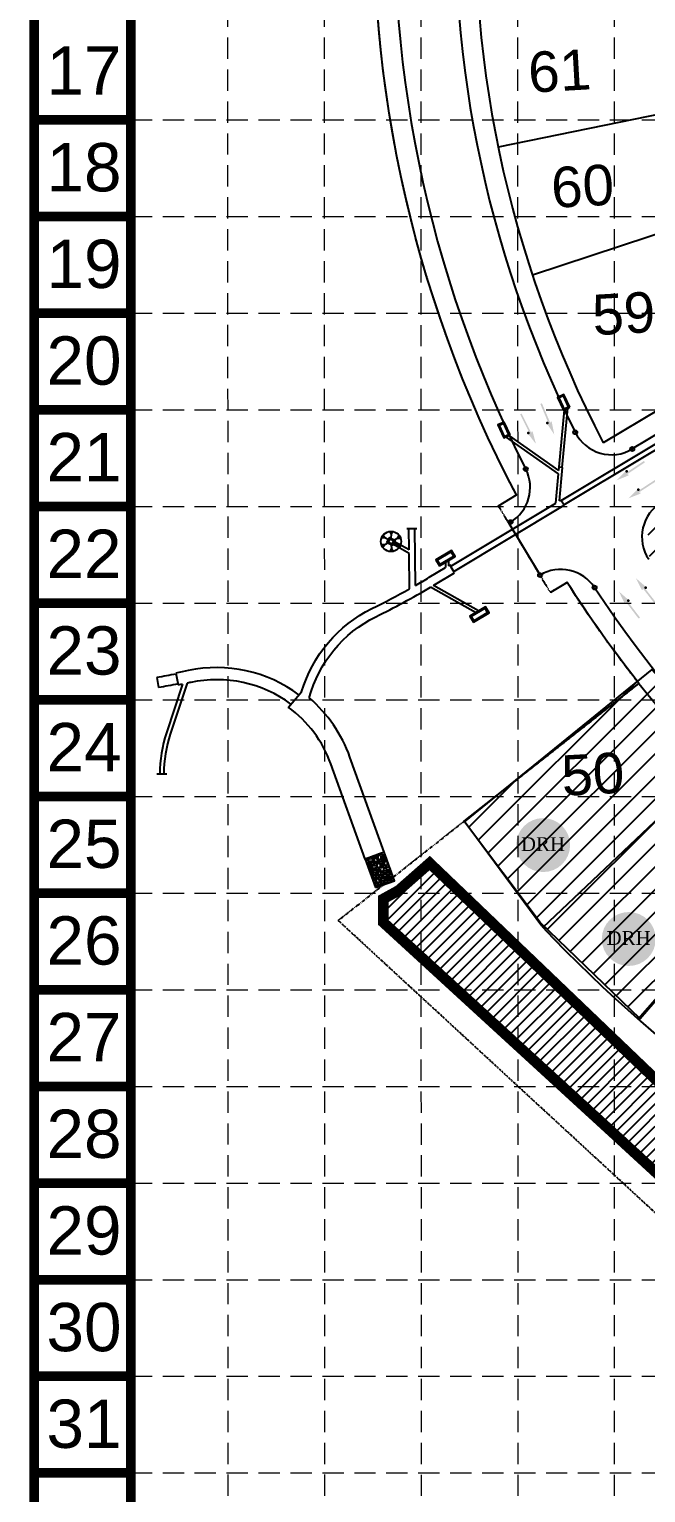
# Model space of a CAD drawing. Header units: feet. Extents: x 7707 to 9528, y 2602 to 5512.
# Drawn here: x 7707 to 7997, y 4048 to 4735 of the extents above; entities that cross this region are included whole.
import ezdxf
from ezdxf.enums import TextEntityAlignment as Align

# ---------------------------------------------------------------- set-up
doc = ezdxf.new("R2010")
doc.units = ezdxf.units.FT
doc.header["$LTSCALE"] = 0.4
doc.header["$MEASUREMENT"] = 0
doc.linetypes.add('HIDDEN', pattern=[0.375, 0.25, -0.125])
doc.linetypes.add('PHANTOM2', pattern=[1.25, 0.625, -0.125, 0.125, -0.125, 0.125, -0.125])
for name, color, linetype in [('1 LOT NUMBER', 7, 'Continuous'), ('BASE', 7, 'Continuous'), ('BNDY', 7, 'PHANTOM2'), ('ECB', 84, 'Continuous'), ('grid', 254, 'HIDDEN'), ('LEGEND', 7, 'Continuous'), ('LOTLINE', 7, 'Continuous'), ('PAVING', 7, 'Continuous'), ('ROW', 7, 'Continuous'), ('SODDED LOT', 2, 'Continuous'), ('STORM', 7, 'Continuous'), ('STORM INLET', 7, 'Continuous')]:
    doc.layers.add(name, color=color, linetype=linetype)
doc.styles.add('DRHorton', font='dutcheb.ttf')
doc.styles.get("Standard").update_dxf_attribs({"font": 'ARIAL.TTF'})

# ---------------------------------------------------------------- blocks, each defined once
blk = doc.blocks.new('DRHorton')
h = blk.add_hatch(color=1)
h.paths.add_polyline_path([(78.7, 25.8, 1), (40.4, 25.8, 1)])
h.paths.add_polyline_path([(42.3, 17.9), (76.5, 17.9), (76.5, 34.9), (42.3, 34.9)], flags=24)
at = {"layer": 'BASE', "color": 176, "style": 'DRHorton'}
blk.add_text('DRH', height=9.81, dxfattribs=at).set_placement((59.4, 21.6), align=Align.CENTER)

msp = doc.modelspace()

# ---------------------------------------------------------------- hatches: boundary and pattern name
at = {"layer": 'ECB', "ltscale": 100}
h = msp.add_hatch(dxfattribs=at)
h.set_pattern_fill('ANSI31', color=5, scale=30, style=0)
h.paths.add_polyline_path([(8549.07, 4035.83), (8545.91, 4060.45), (8488.73, 4072.06), (8261.18, 4091.59), (8141.09, 4134.64), (8062.26, 4184.1), (7895.5, 4343.8), (7880.93, 4330.96), (7873.76, 4327.01), (7873.76, 4315.91), (7982.37, 4216.35), (8092.79, 4114.78), (8133.18, 4072.4), (8133.18, 4001.42), (8239.64, 4015.19), (8348.08, 4020.25), (8408.91, 4020.25), (8521.42, 3998.63), (8549.33, 3998.63), (8549.33, 4034.68)])
at = {"layer": 'PAVING', "linetype": 'Continuous', "lineweight": 30}
h = msp.add_hatch(color=256, dxfattribs=at)
edge = h.paths.add_edge_path()
edge.add_line((7952.45, 4551.24), (7952.13, 4550.54))
edge.add_line((7952.13, 4550.54), (7948.2, 4559.79))
edge.add_line((7948.2, 4559.79), (7947.45, 4559.47))
edge.add_line((7947.45, 4559.47), (7951.37, 4550.22))
edge.add_line((7951.37, 4550.22), (7950.74, 4550.5))
edge.add_line((7950.74, 4550.5), (7950.74, 4550.5))
edge.add_ellipse((7950.89, 4550.02), major_axis=(-0.208, 0.49), ratio=0.285714, start_angle=342.81733, end_angle=484.72693)
edge.add_line((7950.9, 4549.69), (7950.9, 4549.69))
edge.add_line((7950.9, 4549.69), (7954.01, 4545.1))
edge.add_line((7954.01, 4545.1), (7952.92, 4550.54))
edge.add_line((7952.92, 4550.54), (7952.92, 4550.54))
edge.add_ellipse((7952.69, 4550.78), major_axis=(-0.208, 0.49), ratio=0.285714, start_angle=234.16847, end_angle=374.49672)
edge.add_line((7952.45, 4551.24), (7952.45, 4551.24))
edge.add_line((7952.45, 4551.24), (7952.45, 4551.24))
h = msp.add_hatch(color=256, dxfattribs=at)
edge = h.paths.add_edge_path()
edge.add_line((7943.46, 4546.7), (7943.18, 4545.98))
edge.add_line((7943.18, 4545.98), (7938.69, 4554.98))
edge.add_line((7938.69, 4554.98), (7937.96, 4554.61))
edge.add_line((7937.96, 4554.61), (7942.45, 4545.62))
edge.add_line((7942.45, 4545.62), (7941.8, 4545.86))
edge.add_line((7941.8, 4545.86), (7941.79, 4545.86))
edge.add_ellipse((7941.98, 4545.39), major_axis=(-0.237, 0.476), ratio=0.285714, start_angle=342.81733, end_angle=484.72693)
edge.add_line((7942, 4545.06), (7942, 4545.06))
edge.add_line((7942, 4545.06), (7945.4, 4540.67))
edge.add_line((7945.4, 4540.67), (7943.97, 4546.04))
edge.add_line((7943.97, 4546.04), (7943.98, 4546.04))
edge.add_ellipse((7943.73, 4546.26), major_axis=(-0.237, 0.476), ratio=0.285714, start_angle=234.16847, end_angle=374.49672)
edge.add_line((7943.46, 4546.7), (7943.46, 4546.7))
edge.add_line((7943.46, 4546.7), (7943.46, 4546.7))
h = msp.add_hatch(color=256, dxfattribs=at)
edge = h.paths.add_edge_path()
edge.add_line((7988.97, 4526.25), (7988.22, 4526.44))
edge.add_line((7988.22, 4526.44), (7996.59, 4532.01))
edge.add_line((7996.59, 4532.01), (7996.14, 4532.69))
edge.add_line((7996.14, 4532.69), (7987.77, 4527.12))
edge.add_line((7987.77, 4527.12), (7987.93, 4527.8))
edge.add_line((7987.93, 4527.8), (7987.93, 4527.8))
edge.add_ellipse((7987.48, 4527.55), major_axis=(0.443, 0.295), ratio=0.285714, start_angle=342.81733, end_angle=484.72693)
edge.add_line((7987.16, 4527.49), (7987.16, 4527.49))
edge.add_line((7987.16, 4527.49), (7983.22, 4523.58))
edge.add_line((7983.22, 4523.58), (7988.38, 4525.66))
edge.add_line((7988.38, 4525.66), (7988.38, 4525.66))
edge.add_ellipse((7988.57, 4525.93), major_axis=(0.443, 0.295), ratio=0.285714, start_angle=234.16847, end_angle=374.49672)
edge.add_line((7988.97, 4526.25), (7988.97, 4526.25))
edge.add_line((7988.97, 4526.25), (7988.97, 4526.25))
h = msp.add_hatch(color=256, dxfattribs=at)
edge = h.paths.add_edge_path()
edge.add_line((7994.55, 4517.71), (7993.79, 4517.91))
edge.add_line((7993.79, 4517.91), (8002.22, 4523.4))
edge.add_line((8002.22, 4523.4), (8001.77, 4524.08))
edge.add_line((8001.77, 4524.08), (7993.35, 4518.59))
edge.add_line((7993.35, 4518.59), (7993.52, 4519.27))
edge.add_line((7993.52, 4519.27), (7993.52, 4519.27))
edge.add_ellipse((7993.07, 4519.03), major_axis=(0.446, 0.291), ratio=0.285714, start_angle=342.81733, end_angle=484.72693)
edge.add_line((7992.74, 4518.97), (7992.74, 4518.97))
edge.add_line((7992.74, 4518.97), (7988.77, 4515.09))
edge.add_line((7988.77, 4515.09), (7993.94, 4517.12))
edge.add_line((7993.94, 4517.12), (7993.94, 4517.12))
edge.add_ellipse((7994.14, 4517.39), major_axis=(0.446, 0.291), ratio=0.285714, start_angle=234.16847, end_angle=374.49672)
edge.add_line((7994.55, 4517.71), (7994.55, 4517.71))
edge.add_line((7994.55, 4517.71), (7994.55, 4517.71))
h = msp.add_hatch(color=256, dxfattribs=at)
edge = h.paths.add_edge_path()
edge.add_line((7995.47, 4472.05), (7995.61, 4472.81))
edge.add_line((7995.61, 4472.81), (8001.78, 4464.88))
edge.add_line((8001.78, 4464.88), (8002.43, 4465.38))
edge.add_line((8002.43, 4465.38), (7996.25, 4473.31))
edge.add_line((7996.25, 4473.31), (7996.94, 4473.2))
edge.add_line((7996.94, 4473.2), (7996.94, 4473.2))
edge.add_ellipse((7996.66, 4473.63), major_axis=(0.327, -0.42), ratio=0.285714, start_angle=342.81733, end_angle=484.72693)
edge.add_line((7996.58, 4473.95), (7996.58, 4473.95))
edge.add_line((7996.58, 4473.95), (7992.38, 4477.58))
edge.add_line((7992.38, 4477.58), (7994.84, 4472.6))
edge.add_line((7994.84, 4472.6), (7994.84, 4472.6))
edge.add_ellipse((7995.13, 4472.43), major_axis=(0.327, -0.42), ratio=0.285714, start_angle=234.16847, end_angle=374.49672)
edge.add_line((7995.47, 4472.05), (7995.47, 4472.05))
edge.add_line((7995.47, 4472.05), (7995.47, 4472.05))
h = msp.add_hatch(color=256, dxfattribs=at)
edge = h.paths.add_edge_path()
edge.add_line((7987.37, 4465.85), (7987.51, 4466.62))
edge.add_line((7987.51, 4466.62), (7993.61, 4458.63))
edge.add_line((7993.61, 4458.63), (7994.26, 4459.13))
edge.add_line((7994.26, 4459.13), (7988.16, 4467.11))
edge.add_line((7988.16, 4467.11), (7988.85, 4467))
edge.add_line((7988.85, 4467), (7988.85, 4467))
edge.add_ellipse((7988.58, 4467.43), major_axis=(0.323, -0.423), ratio=0.285714, start_angle=342.81733, end_angle=484.72693)
edge.add_line((7988.49, 4467.75), (7988.49, 4467.74))
edge.add_line((7988.49, 4467.74), (7984.33, 4471.42))
edge.add_line((7984.33, 4471.42), (7986.74, 4466.41))
edge.add_line((7986.74, 4466.41), (7986.74, 4466.41))
edge.add_ellipse((7987.03, 4466.24), major_axis=(0.323, -0.423), ratio=0.285714, start_angle=234.16847, end_angle=374.49672)
edge.add_line((7987.37, 4465.85), (7987.37, 4465.85))
edge.add_line((7987.37, 4465.85), (7987.37, 4465.85))
at = {"layer": 'SODDED LOT'}
h = msp.add_hatch(dxfattribs=at)
h.set_pattern_fill('ANSI31', color=256, scale=60, style=0)
edge = h.paths.add_edge_path()
edge.add_line((8511.59, 3563.26), (8499.51, 3556.67))
edge.add_line((8499.51, 3556.67), (8500.06, 3482.04))
edge.add_arc((8452.01, 3481.69), 48.05, -77.10957, 0.42145, ccw=False)
edge.add_line((8462.73, 3434.85), (8543.98, 3437.04))
edge.add_line((8543.98, 3437.04), (8557.16, 3438.14))
edge.add_line((8557.16, 3438.14), (8553.86, 3544.05))
edge.add_line((8553.86, 3544.05), (8547.27, 3558.87))
edge.add_line((8547.27, 3558.87), (8536.84, 3563.81))
edge.add_line((8536.84, 3563.81), (8511.59, 3563.26))
h.paths.add_polyline_path([(8440.77, 3561.61), (8445.71, 3447.47), (8457.24, 3448.56), (8471.51, 3456.25), (8486.34, 3474.36), (8486.89, 3510.58), (8486.34, 3554.48), (8479.75, 3561.61), (8462.18, 3561.61)])
h.paths.add_polyline_path([(8365.56, 3558.87), (8369.95, 3445.27), (8407.28, 3448.56), (8403.44, 3558.32)])
h.paths.add_polyline_path([(8253.02, 3554.48), (8255.22, 3440.33), (8330.43, 3443.63), (8326.03, 3557.77)])
h.paths.add_polyline_path([(8137.19, 3551.18), (8212.4, 3553.93), (8214.04, 3439.24), (8141.58, 3437.04)])
h.paths.add_polyline_path([(7991.16, 3556.67), (7980.18, 3545.15), (7980.18, 3467.22), (7992.26, 3447.47), (8007.63, 3435.39), (8035.08, 3433.2), (8102.6, 3435.39), (8100.4, 3549.54), (8057.04, 3548.44), (8021.9, 3551.73)])
h.paths.add_polyline_path([(8117.09, 3695.27), (8076.6, 3693.6), (8040.54, 3695.27), (8002.82, 3700.26), (7966.77, 3711.9), (7935.71, 3722.44), (7906.31, 3736.85), (7894.1, 3734.63), (7872.47, 3686.4), (7859.71, 3642.59), (7855.83, 3620.41), (7857.5, 3611.54), (7864.71, 3604.33), (7881.35, 3599.34), (8032.22, 3581.6), (8063.84, 3579.94), (8119.31, 3581.05)])
h.paths.add_polyline_path([(8381.66, 3717.54), (8306.56, 3714.74), (8284.7, 3712.5), (8262.85, 3704.66), (8238.19, 3697.37), (8231.46, 3698.49), (8233.7, 3584.21), (8385.58, 3589.25)])
h.paths.add_polyline_path([(8457.88, 3706.9), (8497.11, 3708.02), (8499.35, 3592.05), (8461.24, 3591.49)])
edge = h.paths.add_edge_path()
edge.add_line((8822.81, 3572.72), (8675.01, 3568.19))
edge.add_line((8675.01, 3568.19), (8664.25, 3560.26))
edge.add_line((8664.25, 3560.26), (8666.52, 3490.07))
edge.add_arc((8704.24, 3491.29), 37.74, 181.84833, 288.71432)
edge.add_line((8716.35, 3455.54), (8824.5, 3459.51))
edge.add_line((8824.5, 3459.51), (8822.81, 3572.72))
h.paths.add_polyline_path([(8643.77, 3712.11), (8757.98, 3715.37), (8760.43, 3601.2), (8647.85, 3597.94)])
h.paths.add_polyline_path([(8911.36, 3721.08), (9023.13, 3721.9), (9030.47, 3610.99), (8913.81, 3605.28)])
h.paths.add_polyline_path([(9045.16, 3997.54), (9096.55, 4005.7), (9109.61, 3897.23), (9058.21, 3886.63)])
h.paths.add_polyline_path([(8295.91, 4788.16), (8286.08, 4739.04), (8183.18, 4747.71), (8181.45, 4785.85), (8182.6, 4797.41)])
h.paths.add_polyline_path([(8909.11, 4064.13), (8916.7, 4182.07), (8813.32, 4189.08), (8805.14, 4072.31)])
h.paths.add_polyline_path([(9113.56, 4311.82), (9150.81, 4309.33), (9141.71, 4195.14), (9104.87, 4197.63)])
h.paths.add_polyline_path([(8960.42, 4322.57), (8998.91, 4320.09), (8991.46, 4205.9), (8953.39, 4208.38)])
h.paths.add_polyline_path([(8779.95, 4454.8), (8856.88, 4449.17), (8848.43, 4343.2), (8772.91, 4348.83)])
h.paths.add_polyline_path([(9083.68, 4442.56), (9121.9, 4439.9), (9114.26, 4324.61), (9075.37, 4327.27)])
h.paths.add_polyline_path([(8960.02, 4655.59), (8846.29, 4664.29), (8837.86, 4560.36), (8952.61, 4551.33)])
h.paths.add_polyline_path([(9105.68, 4641.39), (8991.09, 4670.52), (8985.16, 4604.85), (9099.26, 4594.97), (9101.73, 4630.52)])
h.paths.add_polyline_path([(8767.15, 4885.33), (8781.98, 4913.5), (8800.52, 4929.07), (8818.32, 4957.24), (8906.58, 4904.6), (8885.07, 4872.72), (8868.02, 4837.88), (8856.89, 4805.26), (8750.09, 4844.55)])
h.paths.add_polyline_path([(8093.95, 4378.38), (8129.7, 4350.01), (8197.52, 4443.59), (8171.35, 4466.43)])
h.paths.add_polyline_path([(7911.82, 4363.19), (8000.02, 4434.8), (8034.36, 4395.45), (8071.65, 4360.24), (7994.4, 4270.58), (7947.34, 4315.85)])
h.paths.add_polyline_path([(8029, 4444.44), (8118.82, 4516.82), (8094.45, 4553.71), (8081.91, 4555.8), (7999.75, 4508.47), (7996.97, 4490.37)])
h.paths.add_polyline_path([(8300.44, 4842.92), (8186.6, 4850.53), (8182.79, 4798.3), (8296.98, 4791.03)])
h.paths.add_polyline_path([(8201.65, 5015.05), (8316.59, 4996.9), (8302.44, 4895.45), (8190.1, 4904.95)])
h.paths.add_polyline_path([(8154.45, 4824.02), (8038.86, 4829.3), (8039.13, 4768.47), (8151.95, 4772.91)])
h.paths.add_polyline_path([(8162.03, 4929.26), (8048.42, 4937.79), (8043.03, 4884.82), (8157.54, 4875.84)])
h.paths.add_polyline_path([(8196.8, 5133.79), (8086.06, 5164.33), (8073.34, 5109.3), (8184.71, 5083.22)])

# ---------------------------------------------------------------- linework, layer by layer
at = {"layer": 'BASE', "const_width": 4.54}
for points in [[(9525.7, 2604.55), (9525.7, 5510.1), (7709.73, 5510.1), (7709.73, 2604.55)], [(9480.3, 2649.95), (9480.3, 5464.7), (7755.13, 5464.7), (7755.13, 2649.95)]]:
    msp.add_lwpolyline(points, close=True, dxfattribs=at)
for points in [[(7755.13, 4692.92), (7709.73, 4692.92)], [(7755.13, 4647.52), (7709.73, 4647.52)], [(7755.13, 4602.12), (7709.73, 4602.12)], [(7755.13, 4556.72), (7709.73, 4556.72)], [(7755.13, 4511.32), (7709.73, 4511.32)], [(7755.13, 4465.92), (7709.73, 4465.92)], [(7755.13, 4420.52), (7709.73, 4420.52)], [(7755.13, 4375.12), (7709.73, 4375.12)], [(7755.13, 4329.72), (7709.73, 4329.72)], [(7755.13, 4284.32), (7709.73, 4284.32)], [(7755.13, 4238.92), (7709.73, 4238.92)], [(7755.13, 4193.53), (7709.73, 4193.53)], [(7755.13, 4148.13), (7709.73, 4148.13)], [(7755.13, 4102.73), (7709.73, 4102.73)], [(7755.13, 4057.33), (7709.73, 4057.33)]]:
    msp.add_lwpolyline(points, dxfattribs=at)
at = {"layer": 'BNDY'}
msp.add_line((8106.48, 4082.64), (7852.53, 4316.84), dxfattribs=at)
at = {"layer": 'BNDY', "flags": 128}
msp.add_lwpolyline([(7852.53, 4316.84), (7993.76, 4428.21, -0.02511), (7960.08, 4475.64), (7952.21, 4470.92), (7927.77, 4511.64), (7936.22, 4516.71, -0.138909), (7870.59, 4825.72), (7903.03, 5310.7), (7889.74, 5325.45, 0.008712), (7863.16, 5325.74), (7863.03, 5345.38)], format="xyb", dxfattribs=at)
at = {"layer": 'ECB', "color": 5, "const_width": 5}
msp.add_lwpolyline([(8549.07, 4035.83), (8545.91, 4060.45), (8488.73, 4072.06), (8261.18, 4091.59), (8141.09, 4134.64), (8062.26, 4184.1), (7895.5, 4343.8), (7880.93, 4330.96), (7873.76, 4327.01), (7873.76, 4315.91), (7982.37, 4216.35), (8092.79, 4114.78), (8133.18, 4072.4), (8133.18, 4001.42), (8239.64, 4015.19), (8348.08, 4020.25), (8408.91, 4020.25), (8521.42, 3998.63), (8549.33, 3998.63), (8549.33, 4034.68)], close=True, dxfattribs=at)
at = {"layer": 'grid', "color": 252, "linetype": 'HIDDEN', "lineweight": 0, "ltscale": 100}
for p, q in [((7800.95, 2831.55), (7800.7, 5463)), ((7846.54, 2831.55), (7845.97, 5462.98)), ((7891.8, 2831.54), (7891.38, 5462.86)), ((7937.44, 2831.53), (7936.72, 5462.79)), ((7982.43, 2831.53), (7982.24, 5463.14)), ((7755.13, 4692.92), (9480.3, 4692.92)), ((7755.13, 4647.52), (9480.3, 4647.52)), ((7755.13, 4602.12), (9480.3, 4602.12)), ((7755.13, 4556.72), (9480.3, 4556.72)), ((7755.13, 4511.32), (9480.3, 4511.32)), ((7755.13, 4465.92), (9480.3, 4465.92)), ((7755.13, 4420.52), (9480.3, 4420.52)), ((7755.13, 4375.12), (9480.3, 4375.12)), ((7755.13, 4329.72), (9480.3, 4329.72)), ((7755.13, 4284.32), (9480.3, 4284.32)), ((7755.13, 4238.92), (9480.3, 4238.92)), ((7755.13, 4193.53), (9480.3, 4193.53)), ((7755.13, 4148.13), (9480.3, 4148.13)), ((7755.13, 4102.73), (9480.3, 4102.73)), ((7755.13, 4057.33), (9480.3, 4057.33))]:
    msp.add_line(p, q, dxfattribs=at)
at = {"layer": 'LOTLINE'}
for p, q in [((8032.62, 4701.53), (7927.68, 4680.03)), ((8045.43, 4653.49), (7943.73, 4619.88)), ((7911.71, 4363.51), (7993.76, 4428.21)), ((8027.93, 4388.69), (7948.59, 4313.59)), ((7948.12, 4314.22), (7911.71, 4363.51)), ((8065.52, 4352.4), (7993.33, 4270.53))]:
    msp.add_line(p, q, dxfattribs=at)
msp.add_arc((8448.8, 4787.05), 688.65, 223.36121, 265.93064, dxfattribs=at)
at = {"layer": 'PAVING'}
for p, q in [((8064.29, 4582.52), (7990.64, 4538.3)), ((7933.46, 4503.98), (7932.65, 4503.5)), ((7932.65, 4503.5), (7947.32, 4479.06))]:
    msp.add_line(p, q, dxfattribs=at)
for centre in [(7963.84, 4546.14), (7990.64, 4538.3), (7940.62, 4528.87), (7933.46, 4503.98), (7947.32, 4479.06), (7972.96, 4473.23)]:
    msp.add_circle(centre, 0.95, dxfattribs=at)
for centre, radius, start, end in [((8448.8, 4787.05), 570, 176.17342, 206.93192), ((8448.8, 4787.05), 541.5, 176.17342, 206.41605), ((7980.86, 4554.59), 19, 206.41605, 300.9771), ((7923.68, 4520.27), 19, 300.9771, 26.93192), ((8014.18, 4497.03), 19, 120.9771, 213.7141), ((7957.1, 4462.77), 19, 33.40489, 120.9771), ((8448.8, 4787.05), 570, 213.40489, 265.93064)]:
    msp.add_arc(centre, radius, start, end, dxfattribs=at)
at = {"layer": 'PAVING', "linetype": 'Continuous', "lineweight": 30}
for p in [(7941.8, 4545.86), (7950.74, 4550.5), (7987.93, 4527.8), (7993.52, 4519.27), (7996.94, 4473.2), (7988.85, 4467)]:
    msp.add_point(p, dxfattribs=at)
at = {"layer": 'ROW'}
msp.add_line((8068.96, 4596.4), (7977.01, 4541.2), dxfattribs=at)
at = {"layer": 'ROW', "flags": 128}
for points in [[(7927.77, 4511.64), (7927.77, 4511.64), (7936.22, 4516.71, -0.138909), (7870.59, 4825.72), (7903.03, 5310.7), (7889.74, 5325.45, 0.008712), (7863.16, 5325.74)], [(7993.76, 4428.21), (7993.76, 4428.21, -0.02511), (7960.08, 4475.64), (7952.21, 4470.92)]]:
    msp.add_lwpolyline(points, format="xyb", dxfattribs=at)
at = {"layer": 'ROW'}
for radius, start, end in [(532, 176.17343, 207.52328), (579.5, 218.25841, 265.93064)]:
    msp.add_arc((8448.8, 4787.05), radius, start, end, dxfattribs=at)
at = {"layer": 'SODDED LOT'}
msp.add_lwpolyline([(7911.82, 4363.19), (8000.02, 4434.8), (8034.36, 4395.45), (8071.65, 4360.24), (7994.4, 4270.58), (7947.34, 4315.85)], close=True, dxfattribs=at)
at = {"layer": 'STORM', "color": 5}
for p, q in [((7996.3, 4534.78), (8166.26, 4636.81)), ((7957.78, 4529.66), (7960.3, 4557.43)), ((7956.36, 4529.79), (7958.81, 4556.74)), ((7955.96, 4526.62), (7931.28, 4544.01)), ((7956.11, 4528.26), (7932.77, 4544.7)), ((7957.27, 4514.11), (8004.48, 4542.46)), ((7958.49, 4512.08), (7996.3, 4534.78)), ((7954.71, 4512.86), (7955.96, 4526.62)), ((7956.11, 4528.26), (7956.24, 4529.8)), ((7957.9, 4529.65), (7956.24, 4529.8)), ((7956.47, 4513.92), (7957.9, 4529.65)), ((7905.38, 4483.24), (7954.71, 4512.86)), ((7906.84, 4480.8), (7958.61, 4511.87)), ((7956.47, 4513.92), (7957.14, 4514.32)), ((7958.61, 4511.87), (7957.14, 4514.32)), ((7884.78, 4500.9), (7889.53, 4500.94)), ((7885.82, 4490.87), (7885.73, 4500.91)), ((7888.81, 4474.22), (7888.58, 4500.94)), ((7885.83, 4489.23), (7878.22, 4493.53)), ((7885.82, 4490.87), (7878.93, 4494.77)), ((7885.98, 4472.61), (7885.83, 4489.23)), ((7902.88, 4485.07), (7902.92, 4482.6)), ((7904.29, 4485.91), (7904.33, 4483.44)), ((7904.33, 4483.44), (7905.01, 4483.85)), ((7907.21, 4480.19), (7905.01, 4483.85)), ((7917.06, 4461.45), (7895.88, 4473.39)), ((7918.47, 4462.29), (7897.29, 4474.23)), ((7767.39, 4430.94), (7768.19, 4426.25)), ((7779.42, 4427.86), (7771.89, 4404.99)), ((7781.57, 4428.29), (7773.7, 4404.4)), ((7776.32, 4433.05), (7777.41, 4427.46)), ((7829.12, 4417.07), (7835.36, 4424.27)), ((7874.19, 4348.9), (7858.06, 4393.6)), ((7772.07, 4385.62), (7767.32, 4385.64)), ((7865.25, 4345.68), (7849.12, 4390.38))]:
    msp.add_line(p, q, dxfattribs=at)
at = {"layer": 'STORM', "color": 5, "flags": 128}
for points in [[(7888.81, 4474.22, 0.005119), (7895.32, 4478.03), (7895.32, 4478.03), (7902.92, 4482.6)], [(7897.29, 4474.23, 0.000179), (7897.52, 4474.37), (7897.52, 4474.37), (7907.21, 4480.19)], [(7835.36, 4424.27, -0.208946), (7868.38, 4463.35, 0.0135), (7885.98, 4472.61)], [(7838.98, 4421.36, -0.216644), (7870.26, 4459.52, 0.019554), (7895.88, 4473.39)], [(7834.11, 4422.83, 0.21569), (7782.09, 4434.23, -0.004002), (7776.32, 4433.05)], [(7830.37, 4418.51, 0.213823), (7783.27, 4428.65, -0.001165), (7781.57, 4428.29)]]:
    msp.add_lwpolyline(points, format="xyb", dxfattribs=at)
at = {"layer": 'STORM', "color": 1, "flags": 128}
msp.add_lwpolyline([(7870.09, 4332.27), (7879.02, 4335.5), (7874.19, 4348.9), (7865.25, 4345.68)], close=True, dxfattribs=at)
at = {"layer": 'STORM', "flags": 128}
for points in [[(7865.3, 4345.7), (7865.31, 4345.69), (7865.6, 4345.12), (7865.61, 4344.68)], [(7865.84, 4345.32), (7865.57, 4345.79)]]:
    msp.add_lwpolyline(points, dxfattribs=at)
at = {"layer": 'STORM', "color": 1, "flags": 128}
for points in [[(7866.66, 4346.19), (7866.69, 4346.17), (7866.79, 4345.78), (7866.54, 4345.34), (7866.23, 4345.22), (7865.84, 4345.32)], [(7867.72, 4345.88), (7868.36, 4345.84), (7868.84, 4345.56), (7868.97, 4345.23), (7868.77, 4344.83), (7868.2, 4344.54), (7867.52, 4344.52), (7866.99, 4344.76), (7866.79, 4345.1), (7866.96, 4345.53), (7867.37, 4345.79), (7867.75, 4345.88)], [(7868.37, 4346.21), (7868.1, 4346.69), (7868.11, 4346.71)], [(7868.38, 4343.26), (7868.1, 4343.74), (7868.29, 4344.22), (7868.78, 4344.38), (7869.22, 4344.11), (7869.32, 4343.72), (7869.08, 4343.28), (7868.77, 4343.16), (7868.38, 4343.26)], [(7869.17, 4347.09), (7869.22, 4347.06), (7869.32, 4346.67), (7869.07, 4346.22), (7868.76, 4346.11), (7868.37, 4346.21)], [(7869.54, 4345.1), (7869.58, 4345.74), (7869.85, 4346.22), (7870.19, 4346.35), (7870.59, 4346.16), (7870.88, 4345.58), (7870.89, 4344.9), (7870.66, 4344.37), (7870.31, 4344.18), (7869.88, 4344.34), (7869.62, 4344.76), (7869.53, 4345.13)], [(7870.26, 4346.73), (7869.98, 4347.22), (7870.06, 4347.41)], [(7870.89, 4347.71), (7871.1, 4347.59), (7871.2, 4347.19), (7870.96, 4346.75), (7870.65, 4346.64), (7870.26, 4346.73)], [(7871.17, 4344.81), (7871, 4345.1), (7871.12, 4345.39), (7871.41, 4345.48), (7871.67, 4345.33), (7871.74, 4345.09), (7871.59, 4344.82), (7871.4, 4344.75), (7871.17, 4344.81)], [(7871.54, 4347.95), (7871.53, 4347.93), (7871.22, 4347.82), (7871.2, 4347.82)], [(7871.39, 4343.98), (7871.23, 4344.27), (7871.34, 4344.55), (7871.63, 4344.65), (7871.9, 4344.49), (7871.96, 4344.26), (7871.81, 4343.99), (7871.62, 4343.92), (7871.39, 4343.98)], [(7871.29, 4346.33), (7871.33, 4346.97), (7871.61, 4347.45), (7871.94, 4347.58), (7872.34, 4347.38), (7872.63, 4346.81), (7872.65, 4346.12), (7872.41, 4345.6), (7872.07, 4345.4), (7871.64, 4345.57), (7871.38, 4345.98), (7871.29, 4346.36)], [(7872.03, 4347.87), (7871.9, 4348.08)], [(7872.28, 4343.54), (7872.01, 4344.02), (7872.2, 4344.49), (7872.68, 4344.66), (7873.13, 4344.39), (7873.23, 4344), (7872.98, 4343.55), (7872.68, 4343.44), (7872.29, 4343.54)], [(7872.55, 4348.31), (7872.59, 4348.14), (7872.44, 4347.88), (7872.26, 4347.81), (7872.03, 4347.87)], [(7872.97, 4345.04), (7872.69, 4345.52), (7872.88, 4345.99), (7873.37, 4346.16), (7873.81, 4345.89), (7873.91, 4345.49), (7873.67, 4345.05), (7873.36, 4344.94), (7872.97, 4345.04)], [(7873.19, 4346.3), (7872.92, 4346.78), (7873.11, 4347.25), (7873.59, 4347.42), (7874.04, 4347.15), (7874.14, 4346.76), (7873.89, 4346.32), (7873.58, 4346.2), (7873.19, 4346.3)], [(7874.62, 4347.7), (7874.36, 4347.58), (7873.68, 4347.56), (7873.15, 4347.8), (7872.96, 4348.14), (7873.1, 4348.51)], [(7873.84, 4344.37), (7873.68, 4344.66), (7873.79, 4344.94), (7874.08, 4345.04), (7874.35, 4344.88), (7874.41, 4344.64), (7874.26, 4344.38), (7874.08, 4344.31), (7873.84, 4344.37)], [(7874.39, 4345.26), (7874.12, 4345.75), (7874.31, 4346.22), (7874.79, 4346.38), (7875.18, 4346.15)], [(7874.18, 4348.9), (7874.19, 4348.9)], [(7874.25, 4343.53), (7874.29, 4344.17), (7874.57, 4344.65), (7874.9, 4344.78), (7875.3, 4344.58), (7875.59, 4344.01), (7875.61, 4343.32), (7875.37, 4342.8), (7875.03, 4342.6), (7874.6, 4342.77), (7874.34, 4343.18), (7874.25, 4343.56)], [(7875.34, 4345.72), (7875.09, 4345.28), (7874.78, 4345.17), (7874.39, 4345.26)], [(7865.9, 4343.88), (7865.92, 4343.94), (7866.4, 4344.1), (7866.85, 4343.84), (7866.95, 4343.44), (7866.7, 4343), (7866.4, 4342.88), (7866.24, 4342.92)], [(7866.46, 4342.33), (7866.94, 4342.3), (7867.41, 4342.03), (7867.54, 4341.69), (7867.35, 4341.29), (7866.91, 4341.07)], [(7867.01, 4340.8), (7867.43, 4340.94), (7867.87, 4340.67), (7867.98, 4340.28), (7867.73, 4339.84), (7867.42, 4339.72), (7867.4, 4339.72)], [(7867.4, 4342.23), (7867.12, 4342.71), (7867.31, 4343.19), (7867.79, 4343.35), (7868.24, 4343.08), (7868.34, 4342.69), (7868.09, 4342.25), (7867.79, 4342.13), (7867.4, 4342.23)], [(7867.31, 4343.58), (7867.15, 4343.87), (7867.26, 4344.15), (7867.55, 4344.25), (7867.82, 4344.09), (7867.88, 4343.85), (7867.73, 4343.59), (7867.55, 4343.52), (7867.31, 4343.58)], [(7867.77, 4341.07), (7867.61, 4341.36), (7867.72, 4341.65), (7868.01, 4341.74), (7868.28, 4341.58), (7868.34, 4341.35), (7868.19, 4341.08), (7868.01, 4341.01), (7867.77, 4341.07)], [(7867.64, 4339.06), (7867.8, 4339.35), (7868.14, 4339.48), (7868.54, 4339.28), (7868.83, 4338.71), (7868.85, 4338.02), (7868.61, 4337.5), (7868.27, 4337.31)], [(7868.22, 4339.77), (7868.06, 4340.06), (7868.17, 4340.34), (7868.46, 4340.44), (7868.73, 4340.28), (7868.79, 4340.05), (7868.64, 4339.78), (7868.46, 4339.71), (7868.22, 4339.77)], [(7869.29, 4342.69), (7869.94, 4342.65), (7870.41, 4342.37), (7870.54, 4342.03), (7870.35, 4341.63), (7869.77, 4341.35), (7869.09, 4341.33), (7868.56, 4341.56), (7868.37, 4341.91), (7868.53, 4342.34), (7868.95, 4342.6), (7869.32, 4342.69)], [(7868.78, 4340.7), (7868.63, 4340.96), (7868.74, 4341.21), (7869, 4341.3), (7869.24, 4341.16), (7869.29, 4340.94), (7869.16, 4340.71), (7868.99, 4340.64), (7868.78, 4340.7)], [(7869.16, 4336.94), (7868.89, 4337.42), (7869.08, 4337.89), (7869.56, 4338.06), (7870.01, 4337.79), (7870.11, 4337.4), (7869.86, 4336.96), (7869.56, 4336.84), (7869.17, 4336.94)], [(7869.9, 4340.68), (7870.48, 4340.64), (7870.91, 4340.39), (7871.03, 4340.09), (7870.85, 4339.73), (7870.34, 4339.47), (7869.72, 4339.45), (7869.25, 4339.67), (7869.07, 4339.98), (7869.22, 4340.36), (7869.59, 4340.6), (7869.93, 4340.68)], [(7869.39, 4338.2), (7869.11, 4338.68), (7869.3, 4339.16), (7869.79, 4339.32), (7870.23, 4339.06), (7870.34, 4338.66), (7870.09, 4338.22), (7869.78, 4338.1), (7869.39, 4338.2)], [(7869.79, 4342.75), (7869.51, 4343.23), (7869.71, 4343.71), (7870.19, 4343.87), (7870.63, 4343.61), (7870.74, 4343.21), (7870.49, 4342.77), (7870.18, 4342.65), (7869.79, 4342.75)], [(7870.59, 4337.17), (7870.31, 4337.65), (7870.5, 4338.12), (7870.99, 4338.29), (7871.43, 4338.02), (7871.54, 4337.63), (7871.29, 4337.19), (7870.98, 4337.07), (7870.59, 4337.17)], [(7870.69, 4340.54), (7870.42, 4341.02), (7870.61, 4341.5), (7871.09, 4341.66), (7871.53, 4341.4), (7871.64, 4341), (7871.39, 4340.56), (7871.08, 4340.44), (7870.69, 4340.54)], [(7870.84, 4342.51), (7870.88, 4343.15), (7871.16, 4343.62), (7871.49, 4343.75), (7871.89, 4343.56), (7872.18, 4342.98), (7872.2, 4342.3), (7871.96, 4341.77), (7871.62, 4341.58), (7871.19, 4341.75), (7870.93, 4342.16), (7870.84, 4342.53)], [(7871.29, 4338.95), (7871.32, 4339.47), (7871.55, 4339.85), (7871.82, 4339.96), (7872.14, 4339.8), (7872.38, 4339.33), (7872.39, 4338.78), (7872.2, 4338.35), (7871.92, 4338.2), (7871.57, 4338.33), (7871.36, 4338.67), (7871.29, 4338.97)], [(7871.77, 4340.2), (7871.6, 4340.49), (7871.72, 4340.77), (7872.01, 4340.87), (7872.27, 4340.71), (7872.33, 4340.47), (7872.19, 4340.21), (7872, 4340.14), (7871.77, 4340.2)], [(7871.95, 4336.86), (7871.67, 4337.34), (7871.86, 4337.82), (7872.35, 4337.98), (7872.79, 4337.72), (7872.89, 4337.32), (7872.65, 4336.88), (7872.34, 4336.76), (7871.95, 4336.86)], [(7872.44, 4340.8), (7872.48, 4341.44), (7872.75, 4341.91), (7873.09, 4342.05), (7873.49, 4341.85), (7873.78, 4341.28), (7873.79, 4340.59), (7873.56, 4340.07), (7873.21, 4339.87), (7872.78, 4340.04), (7872.52, 4340.45), (7872.43, 4340.83)], [(7872.8, 4338.2), (7872.53, 4338.68), (7872.72, 4339.16), (7873.2, 4339.32), (7873.64, 4339.06), (7873.75, 4338.66), (7873.5, 4338.22), (7873.19, 4338.1), (7872.8, 4338.2)], [(7873.19, 4342.53), (7872.91, 4343.02), (7873.1, 4343.49), (7873.59, 4343.65), (7874.03, 4343.39), (7874.13, 4342.99), (7873.89, 4342.55), (7873.58, 4342.44), (7873.19, 4342.53)], [(7874.47, 4338.5), (7875.11, 4338.46), (7875.59, 4338.19), (7875.72, 4337.85), (7875.52, 4337.45), (7874.95, 4337.16), (7874.26, 4337.15), (7873.74, 4337.38), (7873.54, 4337.73), (7873.71, 4338.16), (7874.12, 4338.42), (7874.5, 4338.51)], [(7874.02, 4341.48), (7873.74, 4341.96), (7873.93, 4342.44), (7874.42, 4342.6), (7874.86, 4342.33), (7874.97, 4341.94), (7874.72, 4341.5), (7874.41, 4341.38), (7874.02, 4341.48)], [(7874.18, 4339.14), (7873.9, 4339.62), (7874.1, 4340.1), (7874.58, 4340.26), (7875.02, 4340), (7875.13, 4339.6), (7874.88, 4339.16), (7874.57, 4339.04), (7874.18, 4339.14)], [(7877, 4341.1), (7876.95, 4340.99), (7876.37, 4340.7), (7875.69, 4340.68), (7875.16, 4340.92), (7874.97, 4341.26), (7875.14, 4341.69), (7875.55, 4341.95), (7875.92, 4342.04)], [(7875.57, 4338.39), (7875.29, 4338.87), (7875.49, 4339.35), (7875.97, 4339.51), (7876.41, 4339.24), (7876.52, 4338.85), (7876.27, 4338.41), (7875.96, 4338.29), (7875.57, 4338.39)], [(7875.49, 4339.74), (7875.32, 4340.03), (7875.44, 4340.31), (7875.73, 4340.41), (7875.99, 4340.25), (7876.06, 4340.01), (7875.91, 4339.75), (7875.72, 4339.68), (7875.49, 4339.74)], [(7875.95, 4337.23), (7875.78, 4337.52), (7875.9, 4337.81), (7876.19, 4337.9), (7876.46, 4337.75), (7876.52, 4337.51), (7876.37, 4337.24), (7876.18, 4337.17), (7875.95, 4337.23)], [(7875.9, 4342.04), (7876.54, 4342), (7876.71, 4341.9)], [(7876.54, 4342.39), (7876.27, 4342.85), (7876.32, 4342.98)], [(7876.55, 4339.42), (7876.28, 4339.9), (7876.47, 4340.38), (7876.95, 4340.54), (7877.27, 4340.35)], [(7878.24, 4337.66), (7877.95, 4337.51), (7877.26, 4337.49), (7876.74, 4337.72), (7876.54, 4338.07), (7876.71, 4338.5), (7877.12, 4338.76), (7877.5, 4338.85)], [(7877.46, 4339.82), (7877.25, 4339.44), (7876.94, 4339.32), (7876.55, 4339.42)], [(7876.96, 4336.86), (7876.81, 4337.12), (7876.91, 4337.37), (7877.17, 4337.46), (7877.41, 4337.32), (7877.47, 4337.1), (7877.33, 4336.87), (7877.17, 4336.8), (7876.96, 4336.86)], [(7877.47, 4338.85), (7877.82, 4338.82)], [(7868.58, 4336.46), (7868.88, 4336.56), (7869.32, 4336.29), (7869.43, 4335.9), (7869.18, 4335.46), (7868.97, 4335.38)], [(7869.12, 4334.95), (7869.3, 4335.39), (7869.78, 4335.56), (7870.23, 4335.29), (7870.33, 4334.9), (7870.08, 4334.46), (7869.77, 4334.34), (7869.38, 4334.44)], [(7869.38, 4334.44), (7869.17, 4334.81)], [(7869.53, 4333.83), (7869.68, 4333.75), (7869.97, 4333.18), (7869.99, 4332.55)], [(7870.04, 4336.27), (7869.87, 4336.56), (7869.99, 4336.84), (7870.28, 4336.94), (7870.54, 4336.78), (7870.61, 4336.55), (7870.46, 4336.28), (7870.27, 4336.21), (7870.04, 4336.27)], [(7870.22, 4333.38), (7869.94, 4333.86), (7870.13, 4334.34), (7870.61, 4334.5), (7871.06, 4334.24), (7871.16, 4333.84), (7870.91, 4333.4), (7870.61, 4333.28), (7870.22, 4333.38)], [(7870.45, 4335.43), (7870.49, 4336.07), (7870.76, 4336.55), (7871.1, 4336.68), (7871.5, 4336.48), (7871.79, 4335.91), (7871.81, 4335.23), (7871.57, 4334.7), (7871.22, 4334.5), (7870.79, 4334.67), (7870.53, 4335.08), (7870.45, 4335.46)], [(7871.47, 4332.77), (7871.36, 4332.82), (7871.17, 4333.17), (7871.33, 4333.6), (7871.75, 4333.86), (7872.12, 4333.95)], [(7872.09, 4333.94), (7872.73, 4333.9), (7873.21, 4333.63), (7873.29, 4333.43)], [(7873.4, 4336.91), (7874.04, 4336.87), (7874.52, 4336.6), (7874.65, 4336.26), (7874.45, 4335.86), (7873.88, 4335.57), (7873.2, 4335.56), (7872.67, 4335.79), (7872.47, 4336.14), (7872.64, 4336.57), (7873.06, 4336.83), (7873.43, 4336.92)], [(7872.75, 4334.27), (7872.47, 4334.75), (7872.66, 4335.22), (7873.14, 4335.39), (7873.59, 4335.12), (7873.69, 4334.73), (7873.44, 4334.29), (7873.14, 4334.17), (7872.75, 4334.27)], [(7873.94, 4333.66), (7873.95, 4333.81), (7874.23, 4334.28), (7874.56, 4334.41), (7874.96, 4334.22), (7875.04, 4334.06)], [(7874.63, 4334.8), (7874.35, 4335.28), (7874.54, 4335.75), (7875.03, 4335.92), (7875.47, 4335.65), (7875.57, 4335.25), (7875.33, 4334.81), (7875.02, 4334.7), (7874.63, 4334.8)], [(7875.2, 4335.98), (7874.93, 4336.46), (7875.12, 4336.93), (7875.6, 4337.1), (7876.05, 4336.83), (7876.15, 4336.44), (7875.9, 4336), (7875.6, 4335.88), (7875.2, 4335.98)], [(7875.66, 4334.39), (7875.7, 4335.03), (7875.98, 4335.51), (7876.31, 4335.64), (7876.71, 4335.44), (7877, 4334.87), (7877.01, 4334.77)], [(7875.69, 4334.29), (7875.66, 4334.42)], [(7876.4, 4335.93), (7876.23, 4336.22), (7876.35, 4336.5), (7876.64, 4336.6), (7876.9, 4336.44), (7876.96, 4336.21), (7876.82, 4335.94), (7876.63, 4335.87), (7876.4, 4335.93)], [(7878.9, 4335.83), (7878.51, 4335.63), (7877.89, 4335.61), (7877.42, 4335.83), (7877.25, 4336.14), (7877.4, 4336.52), (7877.77, 4336.76), (7878.11, 4336.84)], [(7877.3, 4334.88), (7877.48, 4335.32), (7877.96, 4335.48), (7878.35, 4335.25)], [(7878.08, 4336.83), (7878.55, 4336.81)]]:
    msp.add_lwpolyline(points, dxfattribs=at)
at = {"layer": 'STORM', "color": 5, "extrusion": (0, 0, -1)}
for radius, start, end in [(368.13, 258.92935, 260.35599), (372.88, 258.92936, 260.35599), (373.35, 258.61513, 258.92936)]:
    msp.add_arc((-7705.72, 4793.86), radius, start, end, dxfattribs=at)
at = {"layer": 'STORM', "color": 5}
for centre, radius, start, end in [((7795.5, 4371.04), 66.5, 19.83918, 49.17734), ((7795.5, 4371.04), 57, 19.83918, 53.8648), ((7831.45, 4385.38), 62.7, 161.77325, 179.76862), ((7831.45, 4385.38), 60.8, 161.77325, 179.76862)]:
    msp.add_arc(centre, radius, start, end, dxfattribs=at)
at = {"layer": 'STORM INLET', "color": 5}
for p, q in [((7874.41, 4496.53), (7872.91, 4496.57)), ((7874.41, 4496.53), (7873.6, 4497.8)), ((7876.1, 4495.57), (7874.41, 4496.53)), ((7877.49, 4498.24), (7876.83, 4499.59)), ((7877.41, 4496.44), (7877.49, 4498.24)), ((7877.49, 4498.24), (7878.24, 4499.53)), ((7878.82, 4495.65), (7880.32, 4496.46)), ((7880.32, 4496.46), (7881.15, 4497.71)), ((7880.32, 4496.46), (7881.81, 4496.46)), ((7874.38, 4493.25), (7872.88, 4493.24)), ((7874.38, 4493.25), (7873.55, 4492)), ((7875.85, 4494.06), (7874.38, 4493.25)), ((7877.49, 4491.49), (7876.85, 4490.14)), ((7877.41, 4493.17), (7877.49, 4491.49)), ((7877.49, 4491.49), (7878.26, 4490.2)), ((7878.58, 4494.15), (7880.27, 4493.19)), ((7880.27, 4493.19), (7881.77, 4493.15)), ((7880.27, 4493.19), (7881.07, 4491.92))]:
    msp.add_line(p, q, dxfattribs=at)
at = {"layer": 'STORM INLET', "color": 5, "flags": 128}
for points in [[(7961.31, 4557.9), (7958.52, 4563.93), (7955.5, 4562.54), (7958.29, 4556.5)], [(7960.68, 4558.13), (7958.29, 4563.3), (7956.13, 4562.31), (7958.52, 4557.13)], [(7933.29, 4544.94), (7930.5, 4550.97), (7927.48, 4549.58), (7930.27, 4543.54)], [(7932.66, 4545.17), (7930.26, 4550.34), (7928.11, 4549.35), (7930.5, 4544.17)], [(7875.39, 4494.31), (7876.8, 4496.79), (7879.28, 4495.39), (7877.87, 4492.91)], [(7876.04, 4494.49), (7876.98, 4496.15), (7878.63, 4495.21), (7877.69, 4493.56)], [(7900.15, 4483.43), (7907.48, 4487.83), (7905.77, 4490.68), (7898.44, 4486.28)], [(7900.32, 4484.08), (7906.83, 4487.99), (7905.61, 4490.03), (7899.09, 4486.12)], [(7916.04, 4456.96), (7923.38, 4461.36), (7921.66, 4464.21), (7914.33, 4459.81)], [(7916.21, 4457.61), (7922.72, 4461.52), (7921.5, 4463.56), (7914.98, 4459.65)]]:
    msp.add_lwpolyline(points, close=True, dxfattribs=at)
at = {"layer": 'STORM INLET', "color": 5}
msp.add_circle((7877.34, 4494.86), 4.75, dxfattribs=at)

# ---------------------------------------------------------------- block references
at = {"layer": 'LEGEND', "xscale": 0.6614999999960673, "yscale": 0.6614999999962947, "zscale": 0.6614999999961506}
for p in [(7909.39, 4335.19), (7949.6, 4291.08)]:
    msp.add_blockref('DRHorton', p, dxfattribs=at)

# ---------------------------------------------------------------- texts
at = {"layer": '1 LOT NUMBER'}
for s, p in [('61', (7941.74, 4715.12)), ('60', (7952.53, 4661)), ('59', (7971.87, 4601.18)), ('50', (7957.35, 4384.81))]:
    msp.add_text(s, height=19, rotation=3.22001, dxfattribs=at).set_placement(p, align=Align.MIDDLE_LEFT)
at = {"layer": 'BASE'}
for s, p in [('17', (7733.16, 4716.06)), ('18', (7733.16, 4670.66)), ('19', (7733.16, 4625.26)), ('20', (7733.16, 4579.86)), ('21', (7733.16, 4534.46)), ('22', (7733.16, 4489.07)), ('23', (7733.16, 4443.67)), ('24', (7733.16, 4398.27)), ('25', (7733.16, 4352.87)), ('26', (7733.16, 4307.47)), ('27', (7733.16, 4262.07)), ('28', (7733.16, 4216.67)), ('29', (7733.16, 4171.27)), ('30', (7733.16, 4125.87)), ('31', (7733.16, 4080.47))]:
    msp.add_text(s, height=22.7, dxfattribs=at).set_placement(p, align=Align.MIDDLE_CENTER)

doc.saveas('drawing.dxf')
